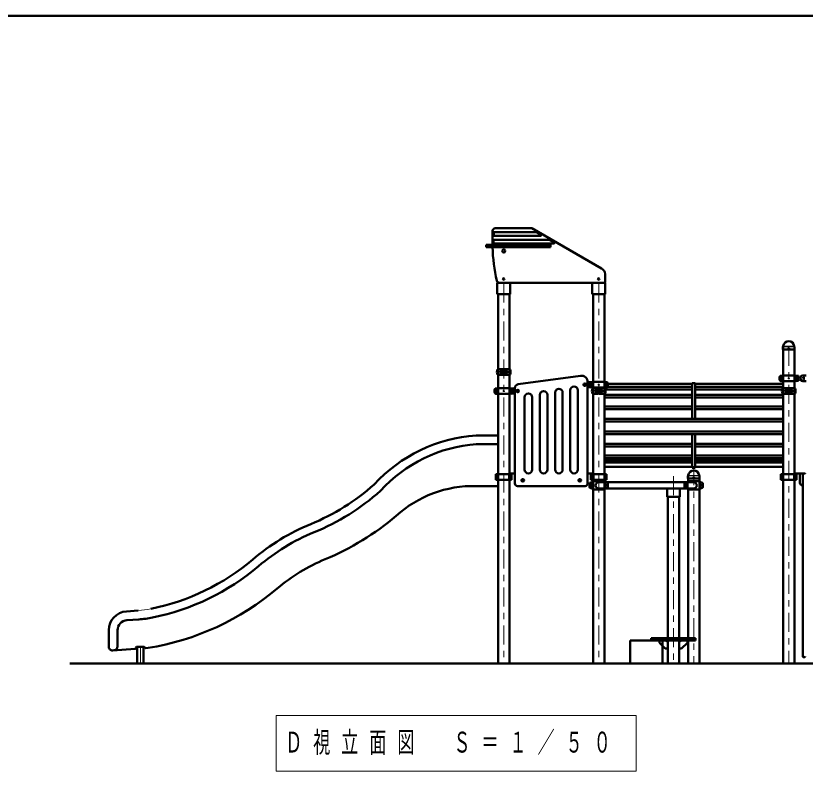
# Model space of a CAD drawing. Units: millimetres on the paper. Extents: x -385 to 0, y -594 to 267.
# Drawn here: x -190.4 to -65.8, y -149.3 to -30 of the extents above; entities that cross this region are included whole.
import ezdxf

# ---------------------------------------------------------------- set-up
doc = ezdxf.new("R2010")
doc.units = ezdxf.units.MM
doc.linetypes.add('USER1', pattern=[4.5, 2.5, -2])
doc.linetypes.add('USER2', pattern=[6, 3, -1, 1, -1])
doc.layers.add('LY_1', color=140, linetype='Continuous', lineweight=50)
doc.styles.add('ＭＳ ゴシック', font='')
doc.styles.get('ＭＳ ゴシック').set_extended_font_data('MS Gothic')

msp = doc.modelspace()

# ---------------------------------------------------------------- linework, layer by layer
at = {"layer": 'LY_1', "color": 7}
msp.add_line((0, -30), (-385, -30), dxfattribs=at)
at = {"layer": 'LY_1'}
for p, q in [((-108.908, -63.56), (-114.719, -63.56)), ((-108.908, -63.56), (-97.921, -69.887)), ((-107.531, -64.76), (-114.865, -64.76)), ((-108.289, -64.16), (-114.85, -64.16)), ((-108.248, -64.171), (-107.49, -64.607)), ((-106.205, -65.36), (-114.876, -65.36)), ((-105.447, -65.96), (-114.873, -65.96)), ((-106.164, -65.371), (-105.407, -65.807)), ((-116.158, -66.54), (-116.158, -66.16)), ((-105.958, -66.16), (-116.158, -66.16)), ((-105.958, -66.54), (-116.158, -66.54)), ((-105.958, -66.54), (-116.092, -66.54)), ((-105.958, -66.16), (-116.041, -66.16)), ((-105.958, -66.54), (-105.958, -66.16)), ((-97.358, -71.96), (-97.358, -70.787)), ((-114.374, -72.16), (-112.342, -72.16)), ((-114.374, -73.96), (-114.374, -72.16)), ((-97.558, -72.16), (-114.064, -72.16)), ((-112.342, -73.96), (-112.342, -72.16)), ((-99.374, -72.16), (-97.342, -72.16)), ((-99.374, -73.96), (-99.374, -72.16)), ((-97.342, -73.96), (-97.342, -72.16)), ((-114.374, -73.96), (-112.342, -73.96)), ((-114.249, -73.96), (-114.249, -132.25)), ((-112.467, -73.96), (-112.467, -132.25)), ((-99.374, -73.96), (-97.342, -73.96)), ((-99.249, -73.96), (-99.249, -132.25)), ((-97.467, -73.96), (-97.467, -132.25)), ((-69.254, -82.216), (-69.232, -82.194)), ((-69.249, -82.25), (-69.249, -132.25)), ((-67.461, -82.216), (-67.483, -82.194)), ((-67.467, -82.25), (-67.467, -132.25)), ((-69.287, -82.67), (-69.278, -82.274)), ((-69.277, -82.68), (-69.287, -82.67)), ((-69.277, -82.68), (-67.438, -82.68)), ((-67.429, -82.67), (-67.438, -82.68)), ((-67.429, -82.67), (-67.437, -82.274)), ((-114.28, -85.8), (-113.428, -85.8)), ((-113.683, -86.25), (-113.683, -85.82)), ((-113.388, -85.84), (-113.388, -86.66)), ((-113.328, -85.84), (-113.328, -86.66)), ((-112.435, -85.8), (-113.288, -85.8)), ((-113.032, -86.25), (-113.032, -85.82)), ((-114.278, -86.7), (-113.428, -86.7)), ((-113.683, -86.065), (-113.722, -86.063)), ((-113.683, -86.436), (-113.722, -86.437)), ((-113.683, -86.25), (-113.683, -86.68)), ((-112.435, -86.7), (-113.288, -86.7)), ((-113.032, -86.065), (-112.993, -86.063)), ((-113.032, -86.25), (-113.032, -86.68)), ((-113.032, -86.436), (-112.993, -86.437)), ((-111.089, -88.182), (-101.243, -86.839)), ((-69.278, -86.8), (-69.593, -86.828)), ((-69.278, -86.8), (-67.437, -86.8)), ((-67.438, -86.8), (-66.808, -86.855)), ((-66.158, -86.81), (-65.63, -86.81)), ((-100.558, -88.158), (-100.638, -88.204)), ((-100.638, -88.204), (-100.638, -88.296)), ((-100.558, -88.343), (-100.638, -88.296)), ((-100.478, -88.204), (-100.558, -88.158)), ((-100.478, -88.296), (-100.558, -88.343)), ((-100.478, -88.204), (-100.478, -88.296)), ((-100.108, -103.85), (-100.108, -87.83)), ((-99.908, -87.855), (-100.108, -87.87)), ((-99.278, -87.8), (-99.908, -87.855)), ((-97.438, -87.8), (-99.278, -87.8)), ((-83.608, -88.133), (-97.467, -88.133)), ((-97.438, -87.8), (-97.122, -87.828)), ((-83.108, -88.013), (-83.608, -88.013)), ((-83.608, -88.013), (-83.608, -93.633)), ((-83.108, -88.013), (-83.108, -93.633)), ((-69.249, -88.133), (-83.108, -88.133)), ((-69.278, -87.7), (-69.593, -87.673)), ((-69.278, -87.7), (-67.437, -87.7)), ((-67.438, -87.7), (-66.808, -87.645)), ((-66.158, -87.69), (-65.629, -87.69)), ((-114.278, -88.8), (-114.593, -88.828)), ((-114.278, -89.7), (-114.593, -89.673)), ((-114.278, -88.8), (-112.437, -88.8)), ((-114.278, -89.7), (-112.437, -89.7)), ((-112.438, -88.8), (-111.808, -88.855)), ((-112.438, -89.7), (-111.808, -89.645)), ((-111.808, -88.855), (-111.608, -88.87)), ((-111.808, -89.645), (-111.608, -89.63)), ((-111.608, -103.85), (-111.608, -88.777)), ((-111.158, -89.158), (-111.238, -89.204)), ((-111.238, -89.204), (-111.238, -89.296)), ((-111.158, -89.343), (-111.238, -89.296)), ((-111.078, -89.204), (-111.158, -89.158)), ((-111.078, -89.296), (-111.158, -89.343)), ((-111.078, -89.204), (-111.078, -89.296)), ((-105.258, -89.505), (-105.258, -101.65)), ((-104.058, -101.65), (-104.058, -89.505)), ((-102.858, -89.138), (-102.858, -101.65)), ((-101.658, -101.65), (-101.658, -89.138)), ((-99.908, -88.645), (-100.108, -88.63)), ((-99.278, -88.7), (-99.908, -88.645)), ((-99.28, -88.8), (-98.428, -88.8)), ((-97.438, -88.7), (-99.278, -88.7)), ((-99.278, -89.7), (-98.428, -89.7)), ((-98.683, -89.065), (-98.722, -89.063)), ((-98.683, -89.436), (-98.722, -89.437)), ((-98.683, -89.25), (-98.683, -88.82)), ((-98.683, -89.25), (-98.683, -89.68)), ((-98.388, -88.84), (-98.388, -89.66)), ((-98.328, -88.84), (-98.328, -89.66)), ((-97.435, -88.8), (-98.288, -88.8)), ((-97.435, -89.7), (-98.288, -89.7)), ((-98.032, -89.25), (-98.032, -88.82)), ((-98.032, -89.065), (-97.993, -89.063)), ((-98.032, -89.25), (-98.032, -89.68)), ((-98.032, -89.436), (-97.993, -89.437)), ((-83.608, -89.017), (-97.467, -89.017)), ((-97.438, -88.7), (-97.122, -88.673)), ((-83.608, -88.583), (-97.338, -88.583)), ((-83.608, -88.567), (-97.333, -88.567)), ((-69.249, -88.567), (-83.108, -88.567)), ((-69.249, -88.583), (-83.108, -88.583)), ((-69.403, -89.017), (-83.108, -89.017)), ((-69.28, -88.8), (-68.428, -88.8)), ((-69.28, -89.7), (-68.428, -89.7)), ((-68.683, -89.065), (-68.722, -89.063)), ((-68.683, -89.436), (-68.722, -89.437)), ((-68.683, -89.25), (-68.683, -88.82)), ((-68.683, -89.25), (-68.683, -89.68)), ((-68.388, -88.84), (-68.388, -89.66)), ((-68.328, -88.84), (-68.328, -89.66)), ((-67.435, -88.8), (-68.288, -88.8)), ((-67.438, -89.7), (-68.288, -89.7)), ((-68.032, -89.25), (-68.032, -88.82)), ((-68.032, -89.065), (-67.993, -89.063)), ((-68.032, -89.25), (-68.032, -89.68)), ((-68.032, -89.436), (-67.993, -89.437)), ((-110.058, -90.24), (-110.058, -101.65)), ((-108.858, -101.65), (-108.858, -90.24)), ((-107.658, -89.873), (-107.658, -101.65)), ((-106.458, -101.65), (-106.458, -89.873)), ((-83.608, -89.848), (-97.467, -89.848)), ((-83.608, -90.282), (-97.467, -90.282)), ((-69.249, -89.848), (-83.108, -89.848)), ((-69.249, -90.282), (-83.108, -90.282)), ((-83.608, -91.691), (-97.467, -91.691)), ((-83.608, -92.125), (-97.467, -92.125)), ((-69.249, -91.691), (-83.108, -91.691)), ((-69.249, -92.125), (-83.108, -92.125)), ((-69.249, -93.633), (-97.467, -93.633)), ((-83.358, -94.067), (-97.467, -94.067)), ((-69.249, -94.067), (-83.358, -94.067)), ((-83.358, -95.633), (-97.467, -95.633)), ((-69.249, -95.633), (-83.358, -95.633)), ((-114.249, -96.25), (-117.738, -96.25)), ((-69.249, -96.067), (-97.467, -96.067)), ((-83.608, -96.067), (-83.608, -101.36)), ((-83.108, -96.067), (-83.108, -101.36)), ((-114.249, -97.65), (-117.659, -97.65)), ((-83.608, -97.575), (-97.467, -97.575)), ((-83.608, -98.009), (-97.467, -98.009)), ((-69.249, -97.575), (-83.108, -97.575)), ((-69.249, -98.009), (-83.108, -98.009)), ((-83.608, -99.419), (-97.467, -99.419)), ((-69.249, -99.419), (-83.108, -99.419)), ((-83.608, -99.853), (-97.467, -99.853)), ((-83.608, -100.18), (-97.467, -100.18)), ((-83.608, -100.56), (-97.467, -100.56)), ((-83.608, -100.56), (-97.467, -100.56)), ((-69.249, -99.853), (-83.108, -99.853)), ((-69.249, -100.18), (-83.108, -100.18)), ((-69.249, -100.56), (-83.108, -100.56)), ((-69.249, -100.56), (-83.108, -100.56)), ((-83.608, -101.24), (-97.467, -101.24)), ((-83.108, -101.36), (-83.608, -101.36)), ((-69.249, -101.24), (-83.108, -101.24)), ((-114.594, -102.37), (-114.594, -103.27)), ((-112.121, -102.37), (-114.594, -102.37)), ((-112.121, -103.27), (-114.594, -103.27)), ((-114.428, -102.37), (-114.428, -103.27)), ((-112.523, -102.37), (-112.523, -103.27)), ((-112.467, -102.25), (-111.608, -102.25)), ((-112.467, -102.296), (-111.608, -102.296)), ((-112.336, -102.37), (-112.336, -103.27)), ((-112.277, -102.37), (-112.277, -103.27)), ((-112.121, -102.37), (-112.121, -103.27)), ((-110.438, -103.304), (-110.358, -103.258)), ((-110.438, -103.304), (-110.438, -103.396)), ((-110.438, -103.396), (-110.358, -103.443)), ((-110.358, -103.258), (-110.278, -103.304)), ((-110.358, -103.443), (-110.278, -103.396)), ((-110.278, -103.304), (-110.278, -103.396)), ((-101.438, -103.304), (-101.358, -103.258)), ((-101.438, -103.304), (-101.438, -103.396)), ((-101.438, -103.396), (-101.358, -103.443)), ((-101.358, -103.258), (-101.278, -103.304)), ((-101.358, -103.443), (-101.278, -103.396)), ((-101.278, -103.304), (-101.278, -103.396)), ((-99.249, -102.25), (-100.108, -102.25)), ((-99.249, -102.296), (-100.108, -102.296)), ((-99.594, -102.37), (-99.594, -103.27)), ((-99.594, -102.37), (-97.121, -102.37)), ((-99.594, -103.27), (-97.121, -103.27)), ((-99.438, -102.37), (-99.438, -103.27)), ((-99.379, -102.37), (-99.379, -103.27)), ((-99.192, -102.37), (-99.192, -103.27)), ((-97.288, -102.37), (-97.288, -103.27)), ((-97.121, -102.37), (-97.121, -103.27)), ((-84.287, -103.07), (-84.278, -102.674)), ((-84.277, -103.08), (-84.287, -103.07)), ((-84.277, -103.08), (-82.438, -103.08)), ((-84.254, -102.616), (-84.232, -102.594)), ((-84.249, -102.65), (-84.249, -103.664)), ((-82.461, -102.616), (-82.483, -102.594)), ((-82.461, -102.616), (-82.483, -102.594)), ((-82.467, -102.65), (-82.467, -132.25)), ((-82.429, -103.07), (-82.438, -103.08)), ((-82.429, -103.07), (-82.437, -102.674)), ((-69.594, -102.37), (-69.594, -103.27)), ((-67.121, -102.37), (-69.594, -102.37)), ((-67.121, -103.27), (-69.594, -103.27)), ((-69.428, -102.37), (-69.428, -103.27)), ((-67.523, -102.37), (-67.523, -103.27)), ((-67.467, -102.25), (-66.608, -102.25)), ((-67.467, -102.296), (-66.608, -102.296)), ((-67.336, -102.37), (-67.336, -103.27)), ((-67.277, -102.37), (-67.277, -103.27)), ((-67.121, -102.37), (-67.121, -103.27)), ((-66.608, -102.31), (-66.608, -103.75)), ((-65.758, -102.25), (-66.548, -102.25)), ((-66.138, -131.15), (-66.138, -102.35)), ((-114.249, -104.25), (-117.738, -104.25)), ((-100.508, -104.25), (-111.208, -104.25)), ((-99.798, -103.9), (-99.798, -104.4)), ((-99.325, -103.7), (-99.598, -103.7)), ((-99.325, -104.6), (-99.598, -104.6)), ((-99.325, -103.5), (-99.325, -104.8)), ((-97.39, -103.5), (-99.325, -103.5)), ((-83.358, -103.664), (-98.358, -103.664)), ((-83.358, -104.636), (-98.358, -104.636)), ((-97.39, -103.5), (-97.39, -104.8)), ((-97.118, -103.7), (-97.39, -103.7)), ((-97.118, -104.6), (-97.39, -104.6)), ((-96.918, -103.9), (-96.918, -104.4)), ((-87.574, -105.95), (-87.574, -104.636)), ((-85.542, -105.95), (-85.542, -104.636)), ((-84.798, -103.9), (-84.798, -104.4)), ((-84.325, -103.7), (-84.598, -103.7)), ((-84.325, -104.6), (-84.598, -104.6)), ((-84.325, -103.5), (-84.325, -104.8)), ((-82.39, -103.5), (-84.325, -103.5)), ((-84.249, -104.636), (-84.249, -132.25)), ((-82.39, -103.5), (-82.39, -104.8)), ((-82.118, -103.7), (-82.39, -103.7)), ((-82.118, -104.6), (-82.39, -104.6)), ((-81.918, -103.9), (-81.918, -104.4)), ((-66.138, -104.15), (-66.208, -104.15)), ((-97.39, -104.8), (-99.325, -104.8)), ((-82.39, -104.8), (-84.325, -104.8)), ((-87.574, -105.95), (-85.542, -105.95)), ((-87.449, -105.95), (-87.449, -132.25)), ((-85.667, -105.95), (-85.667, -132.25)), ((-171.079, -123.913), (-172.947, -124.044)), ((-170.981, -125.31), (-172.849, -125.44)), ((-175.738, -127.036), (-175.738, -129.61)), ((-174.338, -127.036), (-174.338, -129.596)), ((-90.058, -128.25), (-90.058, -128.63)), ((-90.058, -128.25), (-83.058, -128.25)), ((-83.058, -128.63), (-83.058, -128.25)), ((-93.408, -128.65), (-93.408, -132.25)), ((-88.308, -128.65), (-93.408, -128.65)), ((-90.058, -128.63), (-83.058, -128.63)), ((-88.749, -128.63), (-88.749, -129.03)), ((-88.749, -129.03), (-87.849, -129.93)), ((-88.308, -128.65), (-88.308, -132.25)), ((-87.449, -128.93), (-87.749, -128.63)), ((-85.667, -128.93), (-85.367, -128.63)), ((-84.367, -129.03), (-85.267, -129.93)), ((-84.367, -128.63), (-84.367, -129.03)), ((-171.531, -129.959), (-175.096, -130.209)), ((-171.438, -129.749), (-171.438, -129.86)), ((-170.138, -129.649), (-171.338, -129.649)), ((-171.238, -129.649), (-171.238, -132.25)), ((-170.238, -129.649), (-170.238, -132.25)), ((-169.522, -129.819), (-169.931, -129.848)), ((-87.849, -129.93), (-87.449, -129.93)), ((-85.267, -129.93), (-85.667, -129.93)), ((-66.038, -131.25), (-65.858, -131.25)), ((-47.042, -132.25), (-181.849, -132.25))]:
    msp.add_line(p, q, dxfattribs=at)
at = {"layer": 'LY_1', "color": 7, "linetype": 'USER2', "lineweight": 13}
for p, q in [((-113.358, -72.25), (-113.358, -132.25)), ((-98.358, -72.25), (-98.358, -132.25)), ((-68.358, -82.25), (-68.358, -132.25)), ((-83.358, -101.112), (-83.358, -132.25)), ((-86.558, -102.683), (-86.558, -132.25)), ((-170.738, -129.649), (-170.738, -132.25))]:
    msp.add_line(p, q, dxfattribs=at)
at = {"layer": 'LY_1', "color": 7, "lineweight": 13}
for p, q in [((-69.251, -82.25), (-67.464, -82.25)), ((-69.215, -82.18), (-67.503, -82.18)), ((-69.692, -87.435), (-69.692, -87.065)), ((-69.323, -87.065), (-69.692, -87.065)), ((-67.392, -87.065), (-67.023, -87.065)), ((-67.023, -87.435), (-67.023, -87.065)), ((-99.323, -88.065), (-99.692, -88.065)), ((-99.692, -88.435), (-99.692, -88.065)), ((-99.323, -88.435), (-99.692, -88.435)), ((-97.392, -88.065), (-97.023, -88.065)), ((-97.392, -88.435), (-97.023, -88.435)), ((-97.023, -88.435), (-97.023, -88.065)), ((-69.323, -87.435), (-69.692, -87.435)), ((-67.392, -87.435), (-67.023, -87.435)), ((-114.323, -89.065), (-114.692, -89.065)), ((-114.692, -89.435), (-114.692, -89.065)), ((-114.323, -89.435), (-114.692, -89.435)), ((-112.392, -89.065), (-112.023, -89.065)), ((-112.392, -89.435), (-112.023, -89.435)), ((-112.023, -89.435), (-112.023, -89.065)), ((-68.518, -88.84), (-68.518, -89.66)), ((-84.251, -102.65), (-82.464, -102.65)), ((-84.215, -102.58), (-82.503, -102.58)), ((-149.27, -140.484), (-149.27, -149.284)), ((-92.47, -140.484), (-149.27, -140.484)), ((-92.47, -149.284), (-92.47, -140.484)), ((-149.27, -149.284), (-92.47, -149.284))]:
    msp.add_line(p, q, dxfattribs=at)
at = {"layer": 'LY_1', "color": 7, "linetype": 'USER1', "lineweight": 13}
for p, q in [((-69.258, -86.82), (-69.258, -87.68)), ((-67.458, -86.82), (-67.458, -87.68)), ((-66.808, -86.855), (-66.177, -86.902)), ((-66.808, -87.645), (-66.177, -87.599))]:
    msp.add_line(p, q, dxfattribs=at)
at = {"layer": 'LY_1'}
for centre, radius in [((-113.358, -67.14), 0.24), ((-113.358, -71.56), 0.12), ((-98.358, -71.56), 0.12), ((-68.358, -82.52), 0.06), ((-100.558, -88.25), 0.21), ((-111.158, -89.25), 0.21), ((-110.358, -103.35), 0.21), ((-101.358, -103.35), 0.21), ((-83.358, -102.92), 0.06), ((-99.508, -104.15), 0.12), ((-97.208, -104.15), 0.12), ((-84.508, -104.15), 0.12), ((-82.208, -104.15), 0.12)]:
    msp.add_circle(centre, radius, dxfattribs=at)
at = {"layer": 'LY_1', "color": 7, "lineweight": 13}
for centre, radius in [((-69.508, -87.25), 0.185), ((-69.508, -87.25), 0.1), ((-68.358, -87.25), 0.1), ((-67.208, -87.25), 0.185), ((-67.208, -87.25), 0.1), ((-100.558, -88.25), 0.24), ((-100.558, -88.25), 0.11), ((-99.508, -88.25), 0.185), ((-99.508, -88.25), 0.1), ((-98.358, -88.25), 0.1), ((-97.208, -88.25), 0.185), ((-97.208, -88.25), 0.1), ((-114.508, -89.25), 0.185), ((-114.508, -89.25), 0.1), ((-113.358, -89.25), 0.1), ((-112.208, -89.25), 0.185), ((-112.208, -89.25), 0.1), ((-111.158, -89.25), 0.24), ((-111.158, -89.25), 0.11), ((-110.358, -103.35), 0.24), ((-110.358, -103.35), 0.11), ((-101.358, -103.35), 0.24), ((-101.358, -103.35), 0.11)]:
    msp.add_circle(centre, radius, dxfattribs=at)
at = {"layer": 'LY_1', "color": 7, "linetype": 'USER1', "lineweight": 13}
for centre, radius in [((-66.158, -87.25), 0.15), ((-100.558, -88.25), 0.125), ((-111.158, -89.25), 0.125), ((-110.358, -103.35), 0.125), ((-101.358, -103.35), 0.125)]:
    msp.add_circle(centre, radius, dxfattribs=at)
at = {"layer": 'LY_1'}
for centre, radius, start, end in [((-114.719, -63.96), 0.4, 90, 177.02658), ((-85.823, -65.461), 29.334, 177.02658, 181.36565), ((-114.865, -64.678), 0.082, 178.45582, 270), ((-85.823, -65.461), 29.134, 177.59544, 178.45582), ((-114.85, -64.242), 0.082, 90, 177.59544), ((-108.289, -64.242), 0.082, 60.06476, 90), ((-107.531, -64.678), 0.082, 270, 60.06476), ((-114.876, -65.442), 0.082, 90, 179.96275), ((-85.823, -65.461), 29.134, 179.96275, 180.82265), ((-114.873, -65.878), 0.082, 180.82265, 270), ((-106.205, -65.442), 0.082, 60.06476, 90), ((-105.447, -65.878), 0.082, 270, 60.06476), ((-85.823, -65.461), 29.334, 182.10822, 192.57433), ((-98.358, -70.787), 1, 0, 64.1219), ((-114.064, -71.76), 0.4, 194.08408, 270), ((-97.558, -71.96), 0.2, 270, 0), ((-69.194, -82.275), 0.084, 135, 178.99605), ((-69.271, -82.154), 0.056, 315, 353.3676), ((-68.358, -82.26), 0.864, 90, 173.3676), ((-68.358, -82.26), 0.864, 6.6324, 90), ((-67.444, -82.154), 0.056, 186.6324, 225), ((-67.521, -82.275), 0.084, 1.00395, 45), ((-113.306, -86.25), 1.122, 159.19706, 200.80294), ((-114.28, -85.88), 0.08, 90, 159.19706), ((-113.663, -85.82), 0.02, 90, 180), ((-113.428, -85.84), 0.04, 0, 90), ((-113.288, -85.84), 0.04, 90, 180), ((-113.052, -85.82), 0.02, 0, 90), ((-112.435, -85.88), 0.08, 20.80294, 90), ((-113.409, -86.25), 1.122, 339.19706, 20.80294), ((-114.28, -86.62), 0.08, 200.80294, 270), ((-113.729, -86.25), 0.187, 88, 272), ((-113.663, -86.68), 0.02, 180, 270), ((-113.428, -86.66), 0.04, 270, 0), ((-113.288, -86.66), 0.04, 180, 270), ((-113.052, -86.68), 0.02, 270, 0), ((-112.986, -86.25), 0.187, 268, 92), ((-112.435, -86.62), 0.08, 270, 339.19706), ((-101.108, -87.83), 1, 0, 97.46846), ((-68.808, -87.25), 1, 163.80375, 196.19625), ((-69.576, -87.027), 0.2, 95, 163.80375), ((-67.139, -87.027), 0.2, 16.19625, 85), ((-67.908, -87.25), 1, 343.80375, 16.19625), ((-66.158, -87.25), 0.44, 90, 270), ((-111.008, -88.777), 0.6, 97.46846, 180), ((-98.808, -88.25), 1, 163.80375, 196.19625), ((-99.576, -88.027), 0.2, 95, 163.80375), ((-97.139, -88.027), 0.2, 16.19625, 85), ((-97.908, -88.25), 1, 343.80375, 16.19625), ((-69.576, -87.473), 0.2, 196.19625, 265), ((-67.139, -87.473), 0.2, 275, 343.80375), ((-113.808, -89.25), 1, 163.80375, 196.19625), ((-114.576, -89.027), 0.2, 95, 163.80375), ((-114.576, -89.473), 0.2, 196.19625, 265), ((-112.139, -89.027), 0.2, 16.19625, 85), ((-112.139, -89.473), 0.2, 275, 343.80375), ((-112.908, -89.25), 1, 343.80375, 16.19625), ((-109.458, -90.24), 0.6, 0, 180), ((-107.058, -89.873), 0.6, 0, 180), ((-104.658, -89.505), 0.6, 0, 180), ((-102.258, -89.138), 0.6, 0, 180), ((-99.576, -88.473), 0.2, 196.19625, 265), ((-98.306, -89.25), 1.122, 159.19706, 200.80294), ((-99.28, -88.88), 0.08, 90, 159.19706), ((-99.28, -89.62), 0.08, 200.80294, 270), ((-98.729, -89.25), 0.187, 88, 272), ((-98.663, -88.82), 0.02, 90, 180), ((-98.663, -89.68), 0.02, 180, 270), ((-98.428, -88.84), 0.04, 0, 90), ((-98.428, -89.66), 0.04, 270, 0), ((-98.288, -88.84), 0.04, 90, 180), ((-98.288, -89.66), 0.04, 180, 270), ((-98.052, -88.82), 0.02, 0, 90), ((-98.052, -89.68), 0.02, 270, 0), ((-97.986, -89.25), 0.187, 268, 92), ((-97.435, -88.88), 0.08, 20.80294, 90), ((-97.435, -89.62), 0.08, 270, 339.19706), ((-98.409, -89.25), 1.122, 339.19706, 20.80294), ((-97.139, -88.473), 0.2, 275, 343.80375), ((-68.306, -89.25), 1.122, 159.19706, 200.80294), ((-69.28, -88.88), 0.08, 90, 159.19706), ((-69.28, -89.62), 0.08, 200.80294, 270), ((-68.729, -89.25), 0.187, 88, 272), ((-68.663, -88.82), 0.02, 90, 180), ((-68.663, -89.68), 0.02, 180, 270), ((-68.428, -88.84), 0.04, 0, 90), ((-68.428, -89.66), 0.04, 270, 0), ((-68.288, -88.84), 0.04, 90, 180), ((-68.288, -89.66), 0.04, 180, 270), ((-68.052, -88.82), 0.02, 0, 90), ((-68.052, -89.68), 0.02, 270, 0), ((-67.986, -89.25), 0.187, 268, 92), ((-67.435, -88.88), 0.08, 20.80294, 90), ((-67.435, -89.62), 0.08, 270, 339.19706), ((-68.409, -89.25), 1.122, 339.19706, 20.80294), ((-116.073, -120.192), 24, 93.97722, 137.65189), ((-116.073, -120.192), 22.6, 93.97722, 137.84066), ((-117.625, -98.25), 0.6, 90, 96.57666), ((-109.458, -101.65), 0.6, 180, 0), ((-107.058, -101.65), 0.6, 180, 0), ((-104.658, -101.65), 0.6, 180, 0), ((-102.258, -101.65), 0.6, 180, 0), ((-83.358, -102.66), 0.864, 90, 173.3676), ((-83.358, -102.66), 0.864, 6.6324, 90), ((-84.194, -102.675), 0.084, 135, 178.99605), ((-84.271, -102.554), 0.056, 315, 353.3676), ((-82.444, -102.554), 0.056, 186.6324, 225), ((-82.521, -102.675), 0.084, 1.00395, 45), ((-66.548, -102.31), 0.06, 90, 180), ((-66.038, -102.35), 0.1, 90, 180), ((-65.858, -102.35), 0.1, 0, 90), ((-157.424, -77.25), 35.7, 292.37115, 311.40962), ((-118.083, -122.547), 18.3, 88.91966, 131.96535), ((-111.208, -103.85), 0.4, 180, 270), ((-100.508, -103.85), 0.4, 270, 0), ((-99.598, -103.9), 0.2, 90, 180), ((-99.598, -104.4), 0.2, 180, 270), ((-98.358, -104.15), 0.486, 90, 270), ((-97.118, -103.9), 0.2, 0, 90), ((-97.118, -104.4), 0.2, 270, 0), ((-84.598, -103.9), 0.2, 90, 180), ((-84.598, -104.4), 0.2, 180, 270), ((-83.358, -104.15), 0.486, 270, 90), ((-82.118, -103.9), 0.2, 0, 90), ((-82.118, -104.4), 0.2, 270, 0), ((-66.208, -103.75), 0.4, 180, 270), ((-157.424, -77.25), 37.1, 292.37115, 311.53042), ((-157.424, -77.25), 41.7, 292.37115, 310.54046), ((-130.781, -141.982), 34.3, 112.37115, 130.36096), ((-130.781, -141.982), 32.9, 112.37115, 130.36096), ((-176.114, -88.643), 35.7, 281.35987, 310.36096), ((-130.781, -141.982), 28.3, 112.37115, 130.36096), ((-176.114, -88.643), 37.1, 281.35987, 310.36096), ((-176.114, -88.643), 41.7, 279.09521, 310.36096), ((-172.738, -127.036), 3, 94, 180), ((-172.738, -127.036), 1.6, 94, 180), ((-172.174, -108.251), 17.1, 274, 281.35987), ((-175.138, -129.61), 0.6, 180, 274), ((-174.938, -129.596), 0.6, 274, 0), ((-171.538, -129.86), 0.1, 274, 0), ((-171.338, -129.749), 0.1, 90, 180), ((-170.138, -129.749), 0.1, 0, 90), ((-169.938, -129.748), 0.1, 180, 274), ((-66.038, -131.15), 0.1, 180, 270), ((-65.858, -131.15), 0.1, 270, 0)]:
    msp.add_arc(centre, radius, start, end, dxfattribs=at)
at = {"layer": 'LY_1', "color": 7, "lineweight": 13}
for centre, radius, start, end in [((-71.883, -87.25), 2.567, 355.87048, 4.12952), ((-64.832, -87.25), 2.567, 175.87048, 184.12952), ((-101.883, -88.25), 2.567, 355.87048, 4.12952), ((-94.832, -88.25), 2.567, 175.87048, 184.12952), ((-116.883, -89.25), 2.567, 355.87048, 4.12952), ((-109.832, -89.25), 2.567, 175.87048, 184.12952), ((-68.478, -88.84), 0.04, 90, 180), ((-68.478, -89.66), 0.04, 180, 270), ((-172.174, -108.251), 15.7, 274, 281.35987)]:
    msp.add_arc(centre, radius, start, end, dxfattribs=at)
at = {"layer": 'LY_1', "color": 7, "linetype": 'USER1', "lineweight": 13}
for centre, radius, start, end in [((-67.438, -86.82), 0.02, 88.01112, 180), ((-66.207, -87.25), 0.35, 275, 85), ((-67.438, -87.68), 0.02, 180, 270)]:
    msp.add_arc(centre, radius, start, end, dxfattribs=at)

# ---------------------------------------------------------------- texts
at = {"layer": 'LY_1', "color": 7, "insert": (-147.87, -144.884), "char_height": 3.299, "attachment_point": 4, "style": 'ＭＳ ゴシック'}
msp.add_mtext('\\T1.64;\\W0.6;Ｄ視立面図\u3000Ｓ＝１／５０', dxfattribs=at)

doc.saveas('drawing.dxf')
